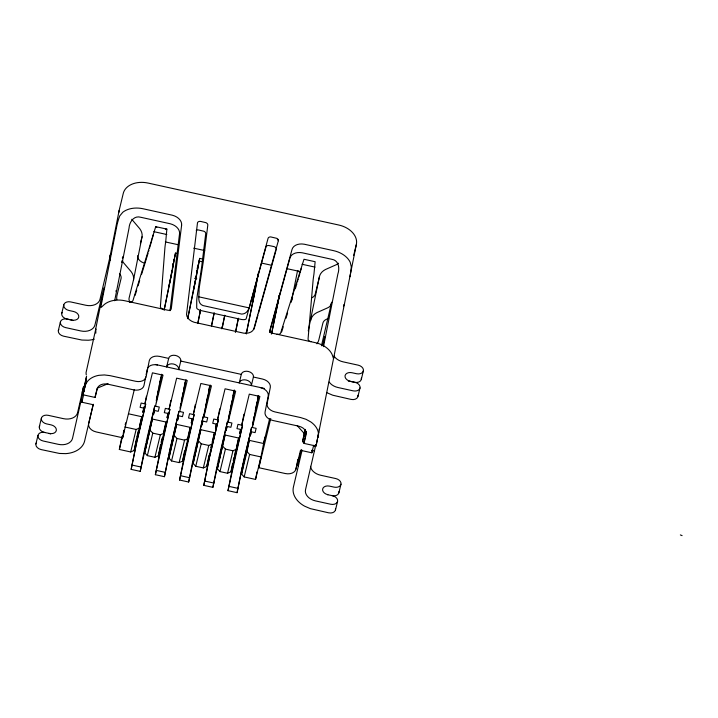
<?xml version="1.0" encoding="UTF-8"?>
<svg xmlns="http://www.w3.org/2000/svg" width="718" height="718" viewBox="0 0 718 718"><rect width="100%" height="100%" fill="white"/><g stroke="black" fill="none" stroke-linecap="round" stroke-linejoin="round"><path stroke-width="1.08" d="M278.378 240.754L276.924 238.376L270.686 236.904A3.096 2.181 13.6 0 0 268.029 238.484L251.928 297.764C249.837 303.929 249.747 313.685 241.778 314.107L202.934 305.563C196.66 303.149 199.46 294.856 199.057 289.928A7.853 0.458 -79.7 0 1 199.55 285.755L202.979 263.685A19.503 1.131 -79.7 0 0 203.795 257.861L207.78 225.228A3.096 2.181 13.6 0 0 205.949 222.67L200.869 221.476A3.087 2.172 13.6 0 0 197.504 222.697L186.536 314.43A10.366 7.297 13.6 0 0 194.066 322.238L243.842 333.188A10.366 7.297 13.6 0 0 253.705 329.203L278.413 240.485M86.268 374.859A37.228 26.449 11.2 0 1 86.052 372.651L95.808 328.871L95.826 333.179M163.255 309.216L162.851 309.108A3.348 2.172 13.4 0 1 160.392 306.514L164.934 247.593A12.448 0.924 -80.6 0 1 165.75 241.427L166.863 229.114L155.716 226.655L132.983 300.492A3.33 2.163 13.4 0 1 129.77 301.829L129.357 301.757M310.921 341.687L310.517 341.58A3.33 2.163 13.4 0 1 308.067 338.995L313.111 280.182A12.439 0.871 -80.4 0 1 313.954 274.025L315.139 261.72L303.992 259.27L280.657 332.972A3.348 2.172 13.4 0 1 277.426 334.31L277.022 334.229M202.368 261.747L199.191 261.056L196.651 274.967A30.721 0.646 -77.6 0 1 194.039 288.026L187.874 317.419M145.691 376.887L144.004 385.44A9.298 6.543 13.6 0 1 133.656 389.865L107.933 384.211A9.298 6.606 11.2 0 0 97.298 388.635L95.117 397.458L83.019 394.801L86.564 376.277L72.5 438.429A12.394 8.804 11.2 0 1 58.32 444.334L43.188 441.005A6.202 4.362 13.6 0 1 37.982 435.395A6.202 4.362 13.6 0 1 44.884 432.451M110.06 256.38L119.143 210.464L123.263 193.402A21.693 15.41 11.2 0 1 148.079 183.072L338.734 225.012A21.693 15.41 11.2 0 1 356.299 244.659L316.046 446.049L303.938 443.383L306.272 431.356M316.046 446.049L317.32 439.371M276.304 249.317L276.34 249.056A3.087 2.172 13.6 0 0 273.72 246.525L268.613 245.475A3.096 2.181 13.6 0 0 265.956 247.046L246.184 318.711A5.852 1.813 12.8 0 1 241.688 319.519L200.672 310.499A5.852 1.813 12.8 0 1 196.705 307.825L196.741 300.627A13.705 0.79 -79.7 0 1 197.603 293.222L201.3 269.394A11.138 0.646 -79.7 0 0 201.767 266.064L205.707 233.79A3.096 2.181 13.6 0 0 203.876 231.232L198.796 230.038A3.087 2.172 13.6 0 0 196.229 230.361M170.022 310.706L179.554 233.691A11.533 8.113 13.6 0 0 170.283 223.774L140.925 217.312C133.898 215.113 129.384 222.033 129.025 228.162L114.674 300.734M86.313 380.917L86.528 379.741M196.75 271.072L196.669 271.763L196.903 271.072M115.966 291.329L115.993 290.718M197.594 268.505L197.477 268.774M258.13 274.608L258.193 274.061M172.024 270.542L171.126 275.434A24.52 0.521 -77.6 0 1 169.376 284.149L169.143 285.27M172.41 268.433L172.796 266.333M196.427 274.814L195.332 280.756A24.52 0.521 -77.6 0 1 193.582 289.48L193.348 290.602M196.813 272.714L197.208 270.605M255.052 289.892L254.343 293.734A24.52 0.521 -77.6 0 1 252.601 302.457L252.368 303.579M257.933 275.631L255.671 287.945A30.721 0.646 -77.6 0 1 253.05 301.004L246.202 333.664M279.266 295.224L278.557 299.056A24.52 0.521 -77.6 0 1 278.288 300.483M198.06 265.292L198.159 264.816M122.554 258.049L122.733 257.089M319.223 429.741L319.456 428.538M343.473 306.64L343.769 304.872L343.527 305.68M95.341 396.13L95.117 397.458M172.751 264.565L172.876 263.91M173.944 259.485L173.792 260.374L174.043 259.485M95.53 329.867L103.975 287.855L94.92 325.03A12.394 8.804 11.2 0 1 80.748 330.935L65.616 327.605A6.202 4.362 13.6 0 1 60.402 321.996A6.202 4.362 13.6 0 1 67.304 319.052L71.845 320.048A6.202 4.362 13.6 0 0 78.747 317.096A6.202 4.362 13.6 0 0 73.532 311.486L69 310.49A6.202 4.362 13.6 0 1 63.794 304.881A6.202 4.362 13.6 0 1 70.687 301.928L85.819 305.258A12.394 8.804 11.2 0 0 99.999 299.352L110.743 253.616L110.258 255.393A21.693 15.41 11.2 0 0 110.204 260.428M88.646 423.512L93.196 404.71L81.852 402.215L82.274 400.079M83.961 391.516L84.392 389.38M93.259 404.261L84.607 441.094A24.798 17.618 11.2 0 1 65.832 453.632L59.45 453.453L41.123 449.576A6.202 4.362 13.6 0 1 36.34 442.898M133.53 279.858L142.047 236.787M128.468 413.792L141.814 416.727L134.149 450.482L130.694 451.963L119.35 449.459L121.925 436.445M88.52 424.374A9.298 6.606 11.2 0 0 96.176 431.94L122.652 437.765L124.151 430.217M125.192 424.912L125.605 422.848M146.122 374.742L147.172 369.393M134.149 450.482L136.375 439.21M146.867 439.048L153.724 410.328L158.265 411.324L159.297 407.043L154.756 406.038L140.234 471.367L131.152 469.375L136.797 441.399L145.682 404.046L141.141 403.049L140.1 407.33L144.641 408.327L145.682 404.046M131.152 469.375L136.752 442.189L144.327 410.463M143.932 406.953L142.846 412.446L143.887 408.165M146.436 396.201L144.919 403.875L152.431 372.83L163.022 375.164L155.519 406.209L161.81 374.392M164.225 310.086L175.497 253.068L177.615 253.526M140.234 471.367L144.435 450.105M144.74 452.816L152.404 419.052L166.029 422.049L163.794 433.331L158.355 455.813L154.908 457.285L147.343 455.616L144.74 452.816L152.404 419.052M154.307 410.382L153.446 414.771L154.478 410.49M156.264 400.5L158.651 388.429M159.082 386.23L160.823 377.444M156.434 400.617L161.64 374.284M158.355 455.813L160.59 444.532M169.96 449.908L164.44 476.698L155.366 474.697L161.003 446.722L169.888 409.368L165.346 408.371L164.314 412.653L168.856 413.649M155.366 474.697L169.888 409.368M167.931 413.38L167.061 417.768L168.191 412.994M170.866 400.429L169.134 409.206L176.646 378.153L187.236 380.486L179.724 411.531L186.016 379.714M197.091 269.232L197.495 267.195M187.784 318.702L199.712 258.39L202.889 259.09M164.44 476.698L168.254 457.402M168.945 458.138L176.619 424.383L190.234 427.372L188.008 438.653L182.569 461.135L179.114 462.607L171.548 460.947L168.945 458.138L176.619 424.383M178.522 415.704L177.651 420.102L178.692 415.812M180.038 408.021L180.909 403.633M181.34 401.434L183.081 392.647M183.512 390.457L185.253 381.671M180.855 404.844L185.415 381.796M197.944 323.226L200.546 310.059M182.569 461.135L184.598 450.886M201.435 424.275L202.144 420.972L206.685 421.969L207.717 417.688L203.176 416.691L188.654 482.02L179.572 480.028L185.217 452.053L194.102 414.699L189.561 413.694L188.529 417.975L193.061 418.98M179.572 480.028L194.102 414.699M191.921 419.797L191.275 423.09L192.307 418.809M195.296 404.656L193.348 414.528L200.852 383.484L211.451 385.808L203.939 416.862L210.23 385.036M211.559 326.214L214.161 313.057M188.654 482.02L192.684 461.647M193.16 463.469L200.825 429.705L214.449 432.703L212.214 443.975L206.775 466.458L203.329 467.93L195.763 466.269L193.16 463.469L200.825 429.705M202.081 424.329L202.736 421.035M203.813 415.542L205.339 407.86M205.77 405.661L207.511 396.874M208.597 391.391L209.674 385.898M203.984 415.65L204.854 411.261M205.285 409.072L209.844 386.033M222.158 328.548L224.752 315.39M206.775 466.458L209.01 455.185M218.766 458.21L226.358 426.295L230.891 427.3L231.932 423.019L227.391 422.013L212.869 487.342L203.786 485.35L208.902 459.744L218.308 420.021L213.776 419.025L212.734 423.306L217.276 424.302L218.308 420.021M203.786 485.35L209.216 458.955M216.351 424.024L215.481 428.422L216.522 424.132M219.726 408.883L217.554 419.851L225.066 388.806L235.657 391.13L228.144 422.184L234.436 390.359M235.773 331.545L238.376 318.388M212.869 487.342L217.069 466.081M217.374 468.791L225.039 435.027L238.654 438.025L236.428 449.297L230.99 471.789L227.543 473.261L219.977 471.591L217.374 468.791L225.039 435.027M226.942 426.357L226.071 430.746L227.112 426.465M228.028 420.865L229.769 412.087M230.2 409.888L231.932 401.102M233.018 395.618L234.104 390.125M228.414 419.877L234.274 390.26M246.364 333.87L258.507 272.463M230.99 471.789L232.614 463.586M250.25 433.762L242.675 465.479L237.075 492.674L227.992 490.672L233.637 462.697L242.522 425.343L237.981 424.347L236.949 428.628L241.49 429.624M227.992 490.672L242.522 425.343M240.566 429.355L239.695 433.744L240.727 429.463M243.932 414.205L241.769 425.182L249.281 394.128L259.871 396.462L252.359 427.506L258.651 395.69M237.075 492.674L241.481 470.425M249.254 440.358L247.019 451.631L249.622 454.44L260.975 456.935L255.536 479.418L244.183 476.923L241.58 474.113L243.815 462.841L249.254 440.358L263.623 443.518L269.582 418.89M251.156 431.68L250.286 436.068L251.318 431.787M252.458 425.092L254.19 416.314M255.276 410.822L257.017 402.035M257.448 399.845L258.318 395.456M252.619 425.209L258.48 395.582M271.655 333.717L279.248 295.331M255.536 479.418L257.035 471.816M291.643 300.501L297.485 270.964L286.482 268.568M313.667 445.304L311.854 452.798L300.501 450.303L295.951 469.114A9.298 6.606 11.2 0 1 285.324 473.539L258.839 467.714L264.888 437.109M308.264 330.827L319.42 276.627M295.951 469.114L297.88 459.358M304.638 442.198L302.574 441.741L304.899 429.974M302.574 441.741L305.374 429.391M302.081 450.195L293.42 487.019A24.798 17.618 11.2 0 0 304.54 506.136L310.364 508.64L328.62 512.805A6.202 4.362 13.6 0 0 335.53 508.703M323.495 346.659L337.846 274.088C339.829 268.388 338.923 260.203 331.59 259.252L302.233 252.79A11.533 8.113 13.6 0 0 289.973 257.968L269.555 332.506M311.854 452.798L312.276 450.662M327.471 494.693L332.389 495.68A6.202 4.362 13.6 0 1 337.595 501.29A6.202 4.362 13.6 0 1 330.693 504.242L315.561 500.913A12.394 8.804 11.2 0 1 305.527 489.685L315.839 444.693M317.742 437.235L318.801 431.886M144.641 408.327L144.282 410.077M168.47 456.325L168.856 454.449M177.929 415.65L182.471 416.646L183.512 412.365L178.97 411.369L171.297 443.482M178.97 411.369L170.04 449.513M217.276 424.302L216.827 426.438M250.564 431.626L255.105 432.622L256.138 428.341L251.605 427.345L250.205 433.367M251.605 427.345L249.622 435.907M192.864 460.759L193.286 458.703M85.819 382.829L85.469 384.507M144.641 449.118L145.871 443.392M217.276 465.093L217.733 462.904M164.117 309.916L169.825 282.704A30.721 0.646 -77.6 0 0 172.446 269.645L174.905 255.94M199.595 313.658L200.053 311.477M197.782 323.019L200.519 309.952M211.397 326.008L214.135 312.949M221.745 328.799L222.203 326.618M221.988 328.341L224.734 315.274M235.378 332.425L238.349 318.271M246.184 333.035L246.642 330.854M271.314 333.996L271.772 331.815M275.891 312.177L276.574 308.902M271.557 333.547L277.265 306.326A30.721 0.646 -77.6 0 0 279.392 295.861M304.845 436.221L305.231 434.399M169.071 453.381L169.565 451.092M241.706 469.357L242.199 467.068M193.528 457.581L194.811 451.757M121.647 262.33L121.988 260.769M217.985 461.746L218.505 459.367M169.825 449.908L171.081 444.379M209.162 458.56L216.737 426.833M242.46 465.883L242.98 463.532M85.074 386.275L84.706 387.864M146.14 442.234L146.634 440.044M323.019 345.52L324.895 336.446L322.597 345.726M314.789 446.695L315.121 445.232M243.231 462.41L249.361 436.975M195.063 450.689L195.502 448.813M201.354 424.625L195.763 447.736M61.721 313.443L63.794 304.881M58.337 330.558L60.402 321.996M39.293 426.842L41.366 418.28A6.202 4.362 13.6 0 1 48.268 415.336L63.399 418.657A12.394 8.804 11.2 0 0 77.58 412.76L83.638 386.365L82.238 391.911A37.228 26.449 11.2 0 0 82.453 394.119M35.909 443.966L37.982 435.395M81.852 402.215L83.665 394.721M95.27 396.148L97.199 388.187L108.023 383.681M140.387 243.519L141.634 238.358A17.519 12.448 11.2 0 0 139.759 228.71L132.408 220.085A9.298 6.606 11.2 0 1 131.789 219.286M119.35 449.459L122.715 435.548M123.236 433.403L124.008 430.19M122.652 437.765L134.311 389.587M174.725 256.272L175.497 253.068M130.694 451.963L136.133 429.472L139.588 428M136.896 437.065L138.448 430.647M139.741 425.289L141.814 416.727M153.724 410.328L154.756 406.038M168.676 358.408L166.603 366.97A6.202 4.362 13.6 0 1 173.505 364.026A6.202 4.362 13.6 0 1 178.71 369.635L180.783 361.064A6.202 4.362 13.6 0 0 175.578 355.455A6.202 4.362 13.6 0 0 168.676 358.408L159.593 356.406A9.298 6.543 13.6 0 0 149.245 360.831L146.077 376.878A9.298 6.543 13.6 0 1 135.729 381.303L110.007 375.64L104.397 374.949L98.922 375.317A21.693 15.41 11.2 0 0 85.191 385.97L83.037 394.756M147.343 455.616L152.781 433.134L150.179 430.333M198.931 261.603L199.712 258.39M154.908 457.285L160.347 434.803L163.794 433.331M161.101 442.396L162.142 438.115M163.435 432.757L166.029 422.049M171.548 460.947L176.987 438.465L174.384 435.655M179.114 462.607L184.553 440.125L188.008 438.653M187.129 440.224L190.234 427.372M202.144 420.972L203.176 416.691M201.866 425.424L202.898 421.143M195.763 466.269L201.202 443.787L198.599 440.978M203.329 467.93L208.767 445.447L212.214 443.975M210.823 447.691L211.595 444.478M212.115 442.333L214.449 432.703M226.61 425.227L227.391 422.013M241.311 374.383L239.238 382.945A6.202 4.362 13.6 0 1 246.13 380.001A6.202 4.362 13.6 0 1 251.345 385.611L253.409 377.04A6.202 4.362 13.6 0 0 248.204 371.43A6.202 4.362 13.6 0 0 241.311 374.383L180.783 361.064M219.977 471.591L225.416 449.109L222.813 446.309M227.543 473.261L232.982 450.778L236.428 449.297M233.215 460.507L233.996 457.294M234.517 455.158L236.069 448.732M236.581 446.587L238.654 438.025M241.58 474.113L247.019 451.631M244.183 476.923L249.622 454.44M258.839 467.714L270.758 418.468M321.44 345.798L331.662 302.206L331.178 303.983A9.298 6.606 11.2 0 1 327.453 307.923L316.889 312.617A17.519 12.448 11.2 0 0 310.768 320.497M301.354 449.567L298.5 461.351A24.798 17.618 11.2 0 0 298.257 465.964M353.714 255.321L356.299 244.659M361.325 379.337L363.398 370.775A6.202 4.362 13.6 0 0 358.192 365.166L343.06 361.836A12.394 8.804 11.2 0 1 334.265 356.37M357.941 396.453L360.014 387.891A6.202 4.362 13.6 0 0 354.809 382.281L350.267 381.285A6.202 4.362 13.6 0 1 345.062 375.676A6.202 4.362 13.6 0 1 351.964 372.723L356.496 373.719A6.202 4.362 13.6 0 0 363.398 370.775M338.905 492.736L340.978 484.174A6.202 4.362 13.6 0 0 335.773 478.565L320.641 475.235A12.394 8.804 11.2 0 1 310.481 466.314M335.521 509.861L337.595 501.29M680.35 534.928L682.1 535.619M173.002 264.556L173.334 263.183M198.249 264.807L198.132 265.292M122.356 258.058L122.598 257.098M199.021 261.639L199.191 261.056M86.492 380.468L86.366 380.917M152.144 239.031L153.329 234.723M254.073 329.059L257.977 315.049M258.579 312.895L276.008 250.394M300.088 272.714L301.3 268.406M135.128 295.322L136.752 290.045M138.053 285.827L139.678 280.55M141.626 274.213L148.114 253.095M281.591 332.048L283.26 326.78M285.935 318.352L287.604 313.084M290.943 302.547L292.612 297.279M295.286 288.851L296.283 285.683M303.956 443.347L306.119 434.561A9.298 6.606 11.2 0 0 298.589 426.142L272.867 420.479A9.298 6.543 13.6 0 1 265.059 412.069L268.227 396.022A9.298 6.543 13.6 0 0 260.419 387.603M328.593 318.379L326.591 319.223A9.298 6.606 11.2 0 0 322.876 323.163L318.873 339.695A21.693 15.419 11.2 0 1 316.943 343.796M166.863 229.114L165.391 229.275M297.396 270.964L298.957 271.296L299.648 272.948M153.805 231.654L166.818 234.517M302.045 264.26L315.058 267.123M165.328 241.921L178.513 244.793M193.698 248.159L204.711 250.555M261.37 263.039L271.296 265.202M194.632 278.342L196.75 278.808M198.913 296.848L248.94 307.851M253.409 377.04L262.492 379.041A9.298 6.543 13.6 0 1 270.3 387.451L267.132 403.498A9.298 6.543 13.6 0 0 274.94 411.917L300.662 417.58L306.021 419.294L310.768 421.915A21.693 15.41 11.2 0 1 318.218 437.226M155.384 364.457L264.332 388.42M311.576 450.303L314.601 450.967M124.788 426.977L136.133 429.472M152.781 433.134L160.347 434.803M176.987 438.465L184.553 440.125M201.202 443.787L208.767 445.447M225.416 449.109L232.982 450.778M132.193 465.093L141.267 467.086M156.398 470.416L165.481 472.417M180.613 475.738L189.687 477.739M204.818 481.069L213.901 483.061M229.033 486.391L238.116 488.393M297.485 270.964L298.957 271.296M326.959 392.737L332.784 395.232L351.039 399.405A6.202 4.362 13.6 0 0 357.959 395.304M156.838 227.391L155.716 226.655M297.126 425.523L304.504 433.78M277.812 239.058L278.153 239.534M278.198 239.615L278.378 240.135M279.876 293.267A30.721 0.646 -77.6 0 1 279.733 294.075M278.135 301.264A24.52 0.521 -77.6 0 1 276.807 307.78M361.342 378.189A6.202 4.362 13.6 0 1 354.432 382.29L349.89 381.285A6.202 4.362 13.6 0 0 348.293 381.087M151.839 240.108A24.888 0.7 -74.8 0 1 151.543 241.194M151.238 242.271A24.888 0.7 -74.8 0 1 150.645 244.389M150.358 245.43A24.888 0.7 -74.8 0 1 150.062 246.445M149.784 247.441A24.888 0.7 -74.8 0 1 149.497 248.419M148.958 250.286A24.888 0.7 -74.8 0 1 148.698 251.183M39.723 425.783A6.202 4.362 13.6 0 0 44.507 432.451L49.425 433.448A6.202 4.362 13.6 0 0 56.318 430.495A6.202 4.362 13.6 0 0 51.113 424.885L46.571 423.889A6.202 4.362 13.6 0 1 41.366 418.28M49.039 433.457A6.202 4.362 13.6 0 1 50.583 433.941M340.978 484.174A6.202 4.362 13.6 0 1 334.076 487.127L329.535 486.122A6.202 4.362 13.6 0 0 322.642 489.075A6.202 4.362 13.6 0 0 327.848 494.684M58.759 329.499A6.202 4.362 13.6 0 0 63.543 336.168L81.87 340.045L88.251 340.233A24.798 17.618 11.2 0 0 94.264 339.201M119.484 273.666A9.298 6.606 11.2 0 1 121.019 278.764L117.016 295.295A21.693 15.419 11.2 0 0 116.863 299.792M143.995 262.994A9.298 6.606 11.2 0 1 137.515 255.743M311.522 297.916A9.298 6.606 11.2 0 0 315.283 293.958L319.286 277.426A17.519 12.448 11.2 0 1 325.398 269.546L335.97 264.852A9.298 6.606 11.2 0 0 338.42 263.21M73.003 320.542A6.202 4.362 13.6 0 0 71.468 320.048L66.927 319.052A6.202 4.362 13.6 0 1 62.143 312.384M118.847 212.447A21.693 15.41 11.2 0 1 119.143 210.464M299.783 273.8A24.906 0.799 -74.6 0 1 299.478 274.877M299.182 275.945A24.906 0.799 -74.6 0 1 298.876 276.995M298.284 279.042A24.906 0.799 -74.6 0 1 297.988 280.038M297.71 281.016A24.906 0.799 -74.6 0 1 297.423 281.959M296.884 283.772A24.906 0.799 -74.6 0 1 296.624 284.633M360.014 387.891A6.202 4.362 13.6 0 1 353.112 390.843L337.981 387.514A12.394 8.804 11.2 0 1 329.194 382.048M338.914 491.588A6.202 4.362 13.6 0 1 332.003 495.689M334.301 355.922A9.262 0.655 -82.9 0 1 333.502 358.497L332.003 354.216A21.693 15.41 11.2 0 0 315.471 342.692L272.293 333.197A2.953 2.073 13.6 0 1 269.851 330.424L292.046 249.406A11.533 8.113 13.6 0 1 304.297 244.228L333.664 250.681A21.693 15.41 11.2 0 1 350.196 262.214L351.317 266.881L350.949 270.255A9.262 0.655 -82.9 0 1 349.944 276.753M122.455 260.652A9.298 6.606 11.2 0 0 123.891 263.156L131.241 271.781A17.519 12.448 11.2 0 1 133.117 281.429L129.123 297.961A9.298 6.606 11.2 0 0 130.048 302.278M101.579 302.197A21.693 15.41 11.2 0 1 101.794 298.185M147.809 367.804A9.298 6.543 13.6 0 1 157.52 364.977M181.627 225.12L171.279 308.74A2.953 2.073 13.6 0 1 167.985 310.248L124.806 300.752A21.693 15.41 11.2 0 0 104.648 304.217L101.175 307.403A9.262 1.041 -72.2 0 1 101.265 304.665L116.917 225.497A9.262 1.041 -72.2 0 1 118.623 219.152L119.735 215.947L122.841 212.214A21.693 15.41 11.2 0 1 142.999 208.75L172.356 215.212A11.533 8.113 13.6 0 1 181.627 225.12"/></g></svg>
